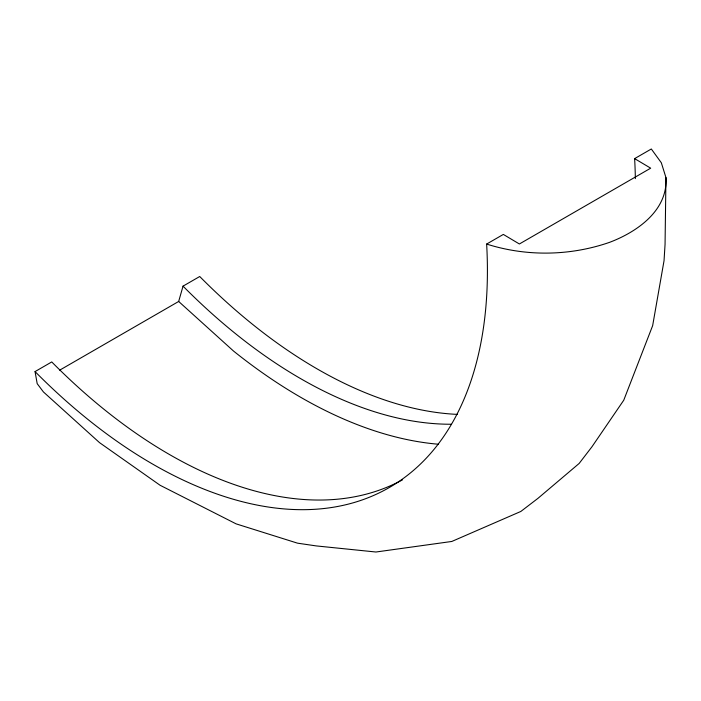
<?xml version="1.0" encoding="UTF-8"?>
<svg xmlns="http://www.w3.org/2000/svg" width="701" height="701" viewBox="0 0 701 701"><rect width="100%" height="100%" fill="white"/><g stroke="black" fill="none" stroke-linecap="round" stroke-linejoin="round"><path stroke-width="1.05" d="M635.351 178.624A473.508 273.381 60 0 0 634.624 158.619L651.317 148.989L661.332 162.772L665.95 177.581L665.056 244.386L664.04 260.684L652.649 325.667L623.75 400.218L591.968 446.756L579.149 463.449L537.886 498.402L520.825 511.458L451.803 541.461L375.938 552.011L316.23 545.913L297.531 543.17L236.088 523.857L160.1 485.276L99.524 442.638L43.418 391.938L37.188 383.657L35.05 371.583L51.743 361.944A473.508 273.381 60 0 0 402.567 479.808M665.95 177.581C668.106 210.431 636.929 232.013 609.572 242.344C570.132 256.023 526.433 256.741 486.643 244.062A473.508 273.381 60 0 1 35.05 371.583M59.655 370.181L178.667 301.465L183.04 286.139L199.724 276.509A473.508 273.381 60 0 0 457.455 414.387M486.643 244.062L503.336 234.423L519.388 243.983L650.686 168.179L634.624 158.619M178.667 301.465L233.521 351.043A496.299 286.543 60 0 0 438.423 444.232M451.207 424.236A473.508 273.381 60 0 1 183.04 286.139"/></g></svg>
